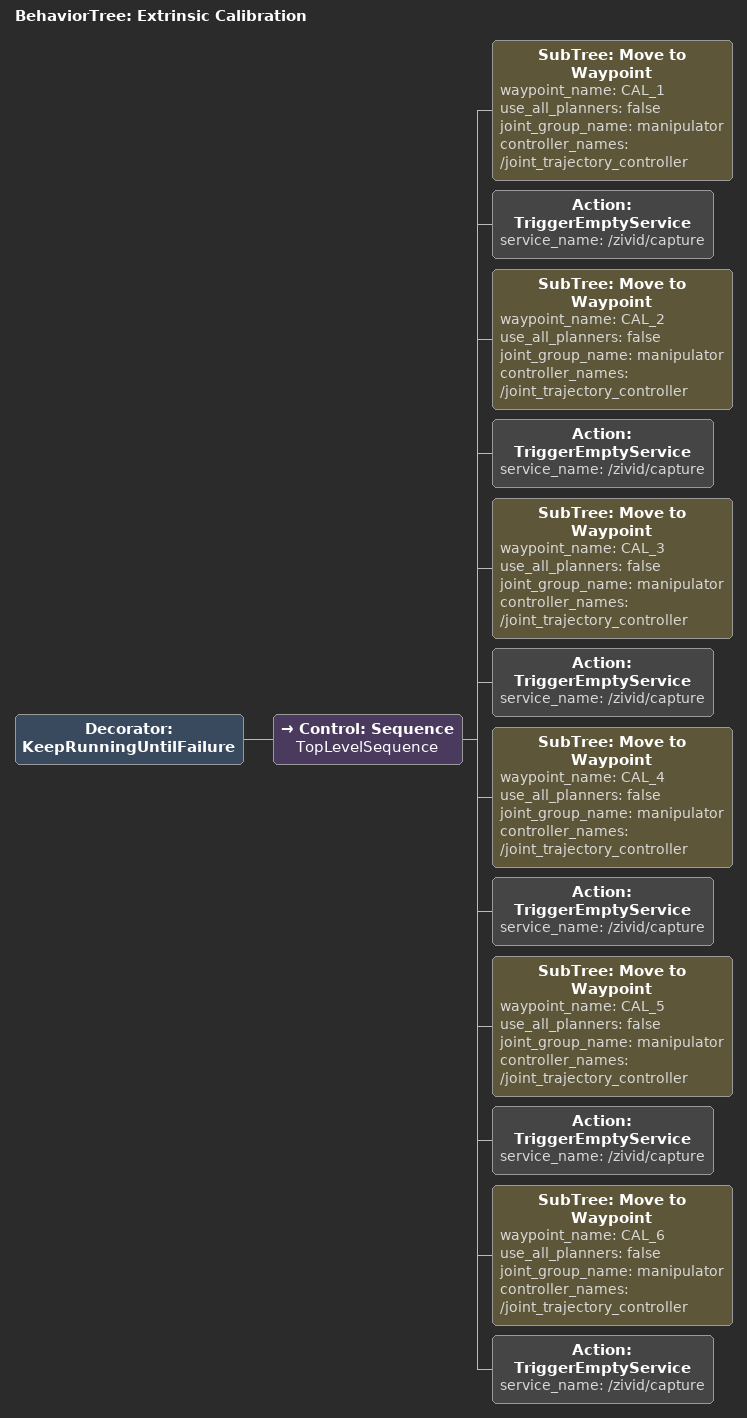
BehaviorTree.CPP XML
<?xml version='1.0' encoding='UTF-8'?>
<root BTCPP_format="4" main_tree_to_execute="Extrinsic Calibration">
  <BehaviorTree ID="Extrinsic Calibration" _description="">
    <Decorator ID="KeepRunningUntilFailure">
      <Control ID="Sequence" name="TopLevelSequence">
        <SubTree ID="Move to Waypoint" waypoint_name="CAL_1" use_all_planners="false" joint_group_name="manipulator" controller_names="/joint_trajectory_controller"/>
        <Action ID="TriggerEmptyService" service_name="/zivid/capture"/>
        <SubTree ID="Move to Waypoint" waypoint_name="CAL_2" use_all_planners="false" joint_group_name="manipulator" controller_names="/joint_trajectory_controller"/>
        <Action ID="TriggerEmptyService" service_name="/zivid/capture"/>
        <SubTree ID="Move to Waypoint" waypoint_name="CAL_3" use_all_planners="false" joint_group_name="manipulator" controller_names="/joint_trajectory_controller"/>
        <Action ID="TriggerEmptyService" service_name="/zivid/capture"/>
        <SubTree ID="Move to Waypoint" waypoint_name="CAL_4" use_all_planners="false" joint_group_name="manipulator" controller_names="/joint_trajectory_controller"/>
        <Action ID="TriggerEmptyService" service_name="/zivid/capture"/>
        <SubTree ID="Move to Waypoint" waypoint_name="CAL_5" use_all_planners="false" joint_group_name="manipulator" controller_names="/joint_trajectory_controller"/>
        <Action ID="TriggerEmptyService" service_name="/zivid/capture"/>
        <SubTree ID="Move to Waypoint" waypoint_name="CAL_6" use_all_planners="false" joint_group_name="manipulator" controller_names="/joint_trajectory_controller"/>
        <Action ID="TriggerEmptyService" service_name="/zivid/capture"/>
      </Control>
    </Decorator>
  </BehaviorTree>
</root>
